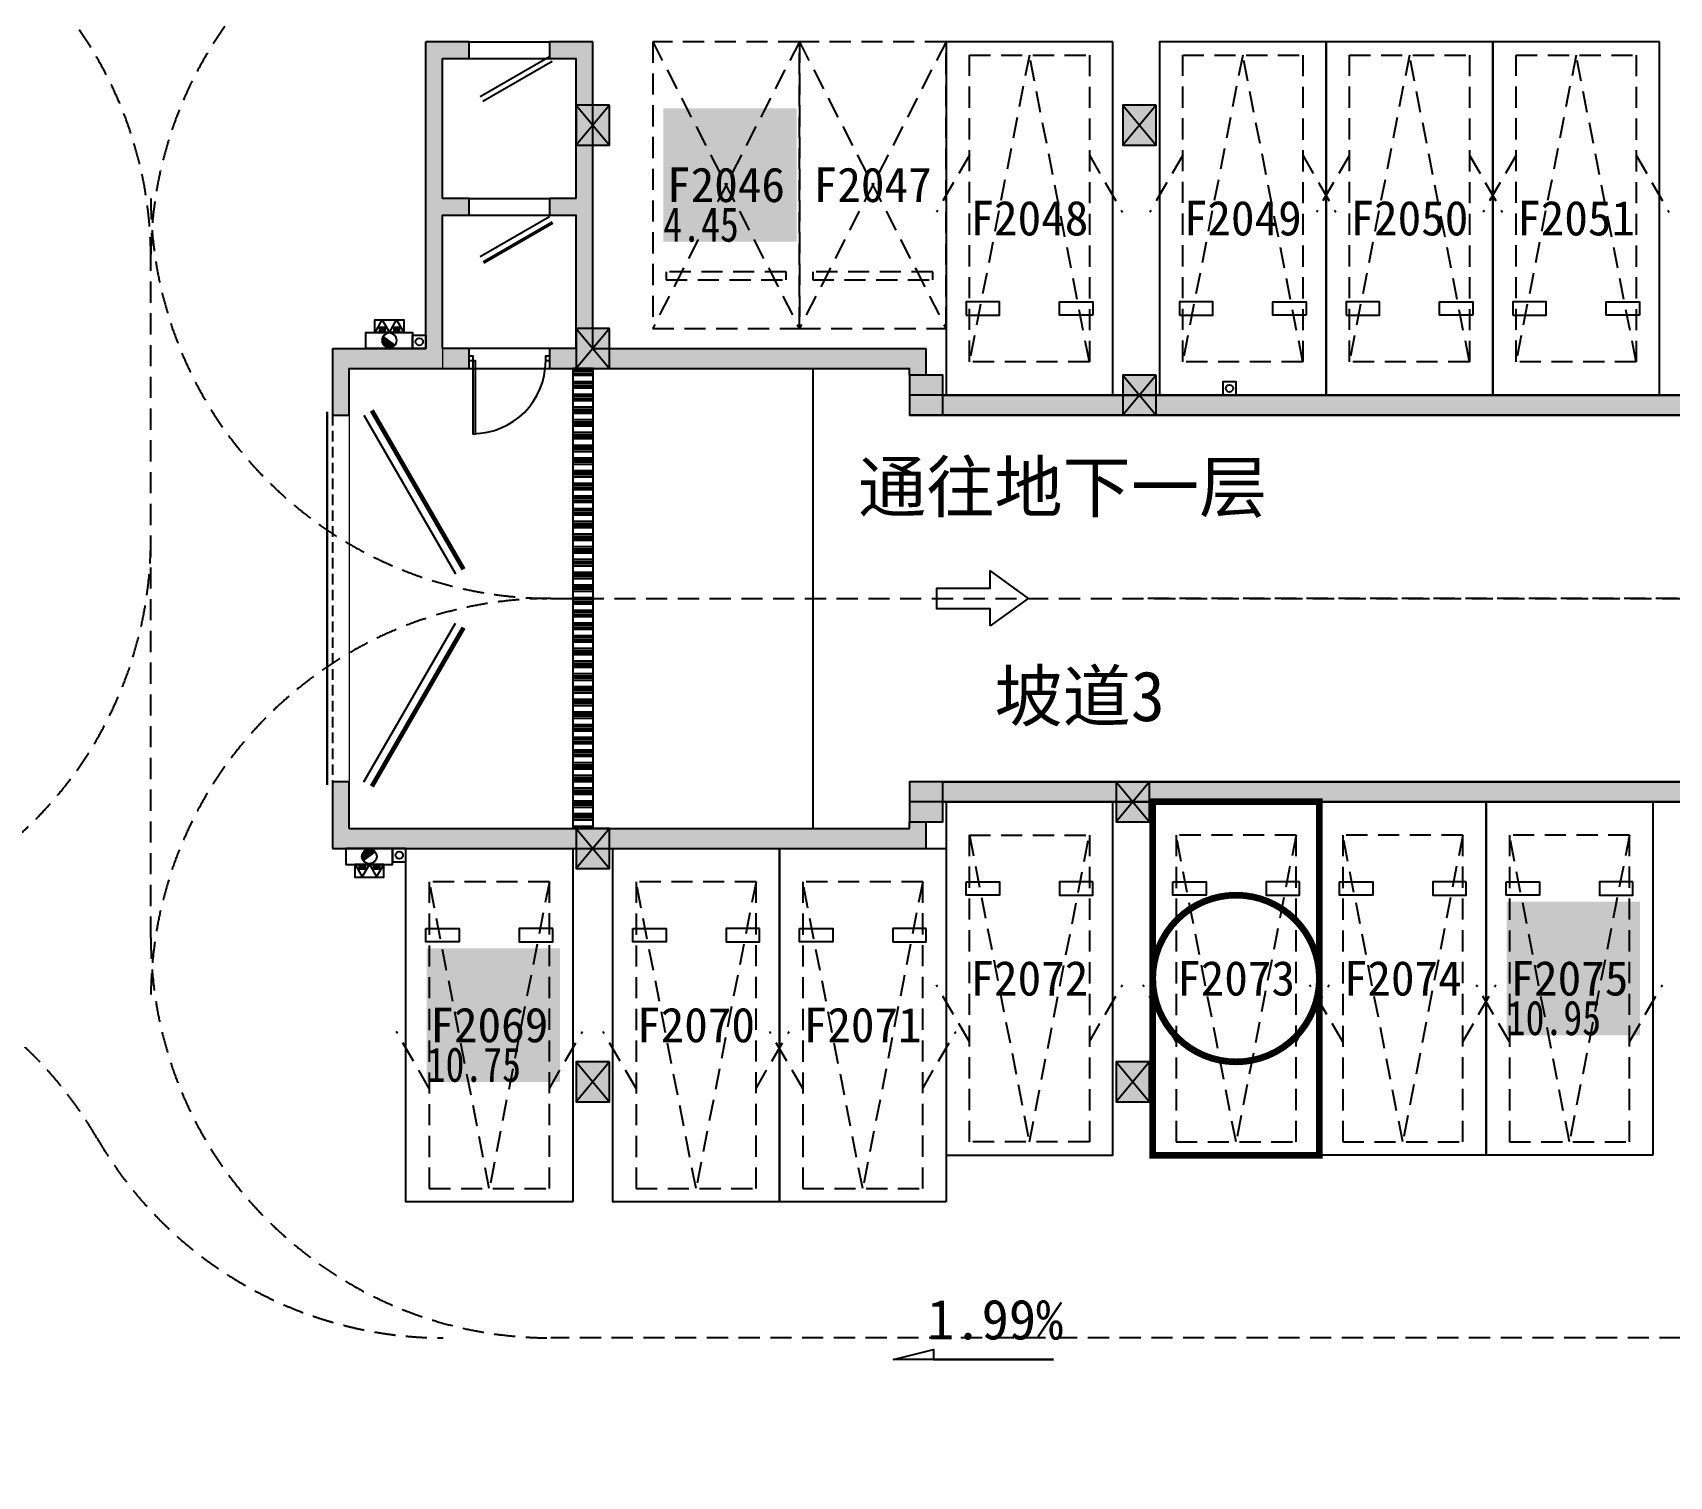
# Model space of a CAD drawing. Header units: millimetres. Extents: x -48310 to 218990, y -633409 to -276709.
# Drawn here: x 85802 to 110347, y -342765 to -321116 of the extents above; entities that cross this region are included whole.
import ezdxf
from ezdxf.enums import TextEntityAlignment as Align

# ---------------------------------------------------------------- set-up
doc = ezdxf.new("R2010")
doc.units = ezdxf.units.MM
doc.header["$LTSCALE"] = 100
for name, pattern in [('A6-DK-B2F$0$$0$HIDDEN2', [4.7625, 3.175, -1.5875]), ('A6-DK-B2F$0$DK-PD-1F(UP)$0$HIDDEN2', [4.7625, 3.175, -1.5875]), ('A6-DK-B2F$0$HIDDEN2', [4.7625, 3.175, -1.5875]), ('A6-DK-renfang-B2F$0$DASHED', [19.05, 12.7, -6.35]), ('A6-DK-renfang-B2F$0$HIDDEN3', [1.905, 1.27, -0.635])]:
    doc.linetypes.add(name, pattern=pattern)
doc.layers.get('Defpoints').update_dxf_attribs({"color": 189})
for name, color, linetype in [('A-DIMS-INSD', 3, 'Continuous'), ('A-LEVEL-RefEdit0', 181, 'Continuous'), ('A-ROOM-IDEN', 31, 'Continuous'), ('A6-DK-B2F$0$$0$A-PRKG', 175, 'A6-DK-B2F$0$$0$HIDDEN2'), ('A6-DK-B2F$0$A-CONC', 30, 'Continuous'), ('A6-DK-B2F$0$A-DOOR', 190, 'Continuous'), ('A6-DK-B2F$0$A-PRKG', 175, 'A6-DK-B2F$0$HIDDEN2'), ('A6-DK-B2F$0$A-PRKG-SIGN', 252, 'Continuous'), ('A6-DK-B2F$0$A-STAIR', 142, 'Continuous'), ('A6-DK-B2F$0$A-TRACK', 77, 'A6-DK-B2F$0$HIDDEN2'), ('A6-DK-B2F$0$DK-PD-1F(UP)$0$A-DETL-EBPT', 240, 'A6-DK-B2F$0$DK-PD-1F(UP)$0$HIDDEN2'), ('A6-DK-BG-B2F$0$A-DRAIN', 152, 'Continuous'), ('A6-DK-renfang-B2F$0$-ACO-LINE', 137, 'Continuous'), ('A6-DK-renfang-B2F$0$A-FIXT-DASH', 211, 'A6-DK-renfang-B2F$0$HIDDEN3'), ('A6-DK-renfang-B2F$0$COLUMN', 9, 'Continuous'), ('A6-DK-renfang-B2F$0$PUB_HATCH', 8, 'Continuous'), ('A6-DK-renfang-B2F$0$WALL', 9, 'Continuous'), ('A6-DK-renfang-B2F$0$WINDOW', 4, 'Continuous'), ('A6-W-B2$0$S-WALL-S', 4, 'Continuous'), ('A6-W-B2-BH$0$S-HATCH-S', 252, 'Continuous'), ('a_parking_number', 200, 'Continuous'), ('a_parking_price', 221, 'Continuous'), ('a_parking_sales_mark', 180, 'Continuous'), ('TP-DK-1(xhs)$0$P-J-DIM-L', 70, 'Continuous'), ('TP-DK-1(xhs)$0$P-X-L', 240, 'Continuous'), ('TP-DK-1(xhs)$0$P-X-M', 2, 'Continuous'), ('TP-DK-1(xhs)$0$P-X-X', 1, 'Continuous'), ('xref(dwg引用图层)', 7, 'Continuous'), ('留孔', 1, 'Continuous')]:
    doc.layers.add(name, color=color, linetype=linetype)
doc.layers.add('A6-W-B2$0$S-EDIT', color=241, linetype='Continuous', plot=False)
doc.styles.add('A6-DK-BG-B2F$0$华文细黑', font='STXIHEI.TTF')
doc.styles.add('华文细黑', font='STXIHEI.TTF')
doc.styles.add('黑体', font='simhei.ttf', dxfattribs={"width": 0.8})

# ---------------------------------------------------------------- blocks, each defined once
blk = doc.blocks.new('TP-DK-1(xhs)$0$PG01.1')
at = {"color": 1}
for p, q in [((108, 187), (0, 0)), ((80, 72), (66, 58)), ((89, 72), (66, 48)), ((99, 72), (66, 39)), ((109, 72), (66, 29)), ((118, 72), (66, 20)), ((128, 72), (66, 10)), ((138, 72), (66, 0)), ((147, 72), (76, 0)), ((150, 65), (85, 0)), ((150, 56), (94, 0)), ((150, 46), (104, 0)), ((216, 0), (108, 187)), ((150, 36), (114, 0)), ((150, 27), (123, 0)), ((150, 17), (133, 0)), ((150, 8), (142, 0)), ((324, 187), (216, 0)), ((296, 72), (282, 58)), ((305, 72), (282, 48)), ((315, 72), (282, 39)), ((325, 72), (282, 29)), ((334, 72), (282, 20)), ((344, 72), (282, 10)), ((354, 72), (282, 0)), ((363, 72), (292, 0)), ((366, 65), (301, 0)), ((366, 56), (310, 0)), ((366, 46), (320, 0)), ((432, 0), (324, 187)), ((366, 36), (330, 0)), ((366, 27), (339, 0)), ((366, 17), (349, 0)), ((366, 8), (358, 0))]:
    blk.add_line(p, q, dxfattribs=at)
at = {"color": 2}
for p, q in [((0, 0), (216, 0)), ((216, 0), (432, 0))]:
    blk.add_line(p, q, dxfattribs=at)
at = {"color": 1}
for points in [[(0, 0), (436, 0), (436, 190), (0, 190)], [(66, 72), (150, 72), (150, 0), (66, 0)], [(282, 72), (366, 72), (366, 0), (282, 0)]]:
    blk.add_lwpolyline(points, close=True, dxfattribs=at)
blk = doc.blocks.new('TP-DK-1(xhs)$0$PG02.4')
blk.add_hatch(color=1).paths.add_polyline_path([(265, 48, 0.699012), (461, 120, 0.141488), (444, 179)])
at = {"color": 1}
blk.add_line((265, 48), (444, 179), dxfattribs=at)
blk.add_lwpolyline([(0, 0), (700, 0), (700, 240), (0, 240)], close=True, dxfattribs=at)
blk.add_circle((350, 120), 111, dxfattribs=at)
blk = doc.blocks.new('TP-DK-1(xhs)')
at = {"layer": 'TP-DK-1(xhs)$0$P-J-DIM-L', "color": 8, "true_color": 0x808080}
for points in [[(91500, -325850), (91500, -325650), (91700, -325650), (91700, -325850)], [(103650, -326550), (103850, -326550), (103850, -326350), (103650, -326350)]]:
    blk.add_lwpolyline(points, close=True, dxfattribs=at)
at = {"layer": 'TP-DK-1(xhs)$0$P-J-DIM-L', "color": 8, "true_color": 0x808080, "elevation": 0}
blk.add_lwpolyline([(91200, -333350), (91200, -333550), (91400, -333550), (91400, -333350)], close=True, dxfattribs=at)
at = {"layer": 'TP-DK-1(xhs)$0$P-X-L'}
for centre in [(91600, -325750), (103750, -326450), (91300, -333450, 0)]:
    blk.add_circle(centre, 55, dxfattribs=at)
at = {"layer": 'TP-DK-1(xhs)$0$P-X-M', "extrusion": (0, 0, -1), "zscale": -1}
blk.add_blockref('TP-DK-1(xhs)$0$PG01.1', (-91368, -325610), dxfattribs=at)
at = {"layer": 'TP-DK-1(xhs)$0$P-X-M', "extrusion": (0, 0, -1), "xscale": -1, "zscale": -1, "rotation": 180}
blk.add_blockref('TP-DK-1(xhs)$0$PG01.1', (-91068, -333590, 0), dxfattribs=at)
at = {"layer": 'TP-DK-1(xhs)$0$P-X-X', "xscale": -1}
blk.add_blockref('TP-DK-1(xhs)$0$PG02.4', (91500, -325850), dxfattribs=at)
at = {"layer": 'TP-DK-1(xhs)$0$P-X-X', "rotation": 180}
blk.add_blockref('TP-DK-1(xhs)$0$PG02.4', (91200, -333350, 0), dxfattribs=at)
blk = doc.blocks.new('A6-W-B2$0$Z-2')
at = {"layer": 'A-DIMS-INSD'}
h = blk.add_hatch(color=252, dxfattribs=at)
h.dxf.hatch_style = 1
h.paths.add_polyline_path([(73369, 44139), (72869, 44139), (72869, 43539), (73369, 43539)])
at = {"layer": 'A6-W-B2$0$S-EDIT'}
for p, q in [((72869, 44139), (73369, 43539)), ((73369, 44139), (72869, 43539))]:
    blk.add_line(p, q, dxfattribs=at)
at = {"layer": 'A6-W-B2$0$S-WALL-S', "color": 0, "linetype": 'ByBlock', "lineweight": -2}
blk.add_lwpolyline([(73369, 44139), (72869, 44139), (72869, 43539), (73369, 43539), (73369, 44139)], dxfattribs=at)
blk = doc.blocks.new('A6-W-B2', base_point=(85957, 40190))
at = {"layer": 'A6-W-B2$0$S-WALL-S'}
for p in [(107038, 273850, 0), (115238, 273850), (107038, 270500, 0), (115238, 269800), (115138, 263700), (107038, 263000), (107038, 259500, 0), (115138, 259500)]:
    blk.add_blockref('A6-W-B2$0$Z-2', p, dxfattribs=at)
blk = doc.blocks.new('A6-W-B2-BH', base_point=(85957, 40190))
at = {"layer": 'A6-W-B2-BH$0$S-HATCH-S'}
h = blk.add_hatch(color=256, dxfattribs=at)
h.dxf.hatch_style = 2
h.paths.add_polyline_path([(123802, 144405), (123302, 144405), (123302, 143905), (123802, 143905)], flags=0)
edge = h.paths.add_edge_path(flags=16)
edge.add_line((123302, 144405), (123802, 143905))
edge = h.paths.add_edge_path(flags=17)
edge.add_line((123802, 144405), (123302, 143905))
h.paths.add_polyline_path([(120402, 145695), (119902, 145695), (119902, 145195), (120402, 145195)], flags=0)
edge = h.paths.add_edge_path(flags=17)
edge.add_line((119902, 145695), (120402, 145195))
edge = h.paths.add_edge_path(flags=17)
edge.add_line((120402, 145695), (119902, 145195))
h.paths.add_polyline_path([(130007, 149890), (130507, 149890), (130507, 150490), (130007, 150490)])
edge = h.paths.add_edge_path(flags=16)
edge.add_line((130507, 149890), (130007, 150490))
edge = h.paths.add_edge_path(flags=17)
edge.add_line((130007, 149890), (130507, 150490))
h.paths.add_polyline_path([(124407, 149890), (124907, 149890), (124907, 150490), (124407, 150490)], flags=0)
edge = h.paths.add_edge_path(flags=17)
edge.add_line((124907, 149890), (124407, 150490))
edge = h.paths.add_edge_path(flags=17)
edge.add_line((124407, 149890), (124907, 150490))
h.paths.add_polyline_path([(118807, 149890), (119307, 149890), (119307, 150490), (118807, 150490)], flags=0)
edge = h.paths.add_edge_path(flags=17)
edge.add_line((119307, 149890), (118807, 150490))
edge = h.paths.add_edge_path(flags=17)
edge.add_line((118807, 149890), (119307, 150490))
h.paths.add_polyline_path([(112207, 149890), (112707, 149890), (112707, 150490), (112207, 150490)], flags=0)
edge = h.paths.add_edge_path(flags=17)
edge.add_line((112707, 149890), (112207, 150490))
edge = h.paths.add_edge_path(flags=17)
edge.add_line((112207, 149890), (112707, 150490))
h.paths.add_polyline_path([(108207, 149890), (108707, 149890), (108707, 150490), (108207, 150490)], flags=0)
edge = h.paths.add_edge_path(flags=17)
edge.add_line((108707, 149890), (108207, 150490))
edge = h.paths.add_edge_path(flags=17)
edge.add_line((108207, 149890), (108707, 150490))
h.paths.add_polyline_path([(100107, 149890), (100607, 149890), (100607, 150490), (100107, 150490)], flags=0)
edge = h.paths.add_edge_path(flags=17)
edge.add_line((100607, 149890), (100107, 150490))
edge = h.paths.add_edge_path(flags=17)
edge.add_line((100107, 149890), (100607, 150490))
h.paths.add_polyline_path([(130007, 145890), (130507, 145890), (130507, 146490), (130007, 146490)], flags=0)
edge = h.paths.add_edge_path(flags=17)
edge.add_line((130507, 145890), (130007, 146490))
edge = h.paths.add_edge_path(flags=17)
edge.add_line((130007, 145890), (130507, 146490))
h.paths.add_polyline_path([(129257, 140140), (129257, 140640), (128657, 140640), (128657, 140140)], flags=0)
edge = h.paths.add_edge_path(flags=17)
edge.add_line((129257, 140640), (128657, 140140))
edge = h.paths.add_edge_path(flags=17)
edge.add_line((129257, 140140), (128657, 140640))
h.paths.add_polyline_path([(129557, 133640), (129557, 134140), (128957, 134140), (128957, 133640)], flags=0)
edge = h.paths.add_edge_path(flags=17)
edge.add_line((129557, 134140), (128957, 133640))
edge = h.paths.add_edge_path(flags=17)
edge.add_line((129557, 133640), (128957, 134140))
h.paths.add_polyline_path([(130507, 158590), (130007, 158590), (130007, 157890), (130507, 157890)])
edge = h.paths.add_edge_path(flags=16)
edge.add_line((130007, 158590), (130507, 157890))
edge = h.paths.add_edge_path(flags=17)
edge.add_line((130507, 158590), (130007, 157890))
h.paths.add_polyline_path([(122407, 158590), (121907, 158590), (121907, 157890), (122407, 157890)])
edge = h.paths.add_edge_path(flags=16)
edge.add_line((121907, 158590), (122407, 157890))
edge = h.paths.add_edge_path(flags=17)
edge.add_line((122407, 158590), (121907, 157890))
h.paths.add_polyline_path([(114307, 158590), (113807, 158590), (113807, 157890), (114307, 157890)])
edge = h.paths.add_edge_path(flags=16)
edge.add_line((113807, 158590), (114307, 157890))
edge = h.paths.add_edge_path(flags=17)
edge.add_line((114307, 158590), (113807, 157890))
h.paths.add_polyline_path([(108707, 158590), (108207, 158590), (108207, 157890), (108707, 157890)])
edge = h.paths.add_edge_path(flags=16)
edge.add_line((108207, 158590), (108707, 157890))
edge = h.paths.add_edge_path(flags=17)
edge.add_line((108707, 158590), (108207, 157890))
h.paths.add_polyline_path([(103107, 158590), (102607, 158590), (102607, 157890), (103107, 157890)])
edge = h.paths.add_edge_path(flags=16)
edge.add_line((102607, 158590), (103107, 157890))
edge = h.paths.add_edge_path(flags=17)
edge.add_line((103107, 158590), (102607, 157890))
h.paths.add_polyline_path([(103107, 178340), (102607, 178340), (102607, 177640), (103107, 177640)])
edge = h.paths.add_edge_path(flags=16)
edge.add_line((102607, 178340), (103107, 177640))
edge = h.paths.add_edge_path(flags=17)
edge.add_line((103107, 178340), (102607, 177640))
h.paths.add_polyline_path([(130507, 167890), (129907, 167890), (129907, 167190), (130507, 167190)], flags=0)
edge = h.paths.add_edge_path(flags=16)
edge.add_line((129907, 167890), (130507, 167190))
edge = h.paths.add_edge_path(flags=17)
edge.add_line((130507, 167890), (129907, 167190))
h.paths.add_polyline_path([(122407, 167890), (121807, 167890), (121807, 167190), (122407, 167190)], flags=0)
edge = h.paths.add_edge_path()
edge.add_line((121807, 167890), (122407, 167190))
edge = h.paths.add_edge_path(flags=16)
edge.add_line((122407, 167890), (121807, 167190))
h.paths.add_polyline_path([(130507, 178340), (130007, 178340), (130007, 177640), (130507, 177640)])
edge = h.paths.add_edge_path(flags=16)
edge.add_line((130007, 178340), (130507, 177640))
edge = h.paths.add_edge_path(flags=17)
edge.add_line((130507, 178340), (130007, 177640))
h.paths.add_polyline_path([(122407, 178340), (121907, 178340), (121907, 177640), (122407, 177640)])
edge = h.paths.add_edge_path(flags=16)
edge.add_line((121907, 178340), (122407, 177640))
edge = h.paths.add_edge_path(flags=17)
edge.add_line((122407, 178340), (121907, 177640))
h.paths.add_polyline_path([(130007, 185690), (130507, 185690), (130507, 186290), (130007, 186290)], flags=0)
edge = h.paths.add_edge_path(flags=17)
edge.add_line((130507, 185690), (130007, 186290))
edge = h.paths.add_edge_path(flags=17)
edge.add_line((130007, 185690), (130507, 186290))
h.paths.add_polyline_path([(121907, 185677), (122407, 185677), (122407, 186277), (121907, 186277)], flags=0)
edge = h.paths.add_edge_path(flags=17)
edge.add_line((122407, 185677), (121907, 186277))
edge = h.paths.add_edge_path(flags=17)
edge.add_line((121907, 185677), (122407, 186277))
h.paths.add_polyline_path([(115107, 185690), (115607, 185690), (115607, 186290), (115107, 186290)], flags=0)
edge = h.paths.add_edge_path(flags=16)
edge.add_line((115607, 185690), (115107, 186290))
edge = h.paths.add_edge_path(flags=17)
edge.add_line((115107, 185690), (115607, 186290))
h.paths.add_polyline_path([(108207, 185690), (108707, 185690), (108707, 186290), (108207, 186290)], flags=0)
edge = h.paths.add_edge_path(flags=16)
edge.add_line((108707, 185690), (108207, 186290))
edge = h.paths.add_edge_path(flags=17)
edge.add_line((108207, 185690), (108707, 186290))
h.paths.add_polyline_path([(101507, 185690), (102007, 185690), (102007, 186290), (101507, 186290)], flags=0)
edge = h.paths.add_edge_path(flags=16)
edge.add_line((102007, 185690), (101507, 186290))
edge = h.paths.add_edge_path(flags=17)
edge.add_line((101507, 185690), (102007, 186290))
h.paths.add_polyline_path([(113807, 177690), (114307, 177690), (114307, 178290), (113807, 178290)], flags=0)
edge = h.paths.add_edge_path(flags=17)
edge.add_line((114307, 177690), (113807, 178290))
edge = h.paths.add_edge_path(flags=17)
edge.add_line((113807, 177690), (114307, 178290))
h.paths.add_polyline_path([(108207, 177690), (108707, 177690), (108707, 178290), (108207, 178290)])
edge = h.paths.add_edge_path(flags=16)
edge.add_line((108707, 177690), (108207, 178290))
edge = h.paths.add_edge_path(flags=17)
edge.add_line((108207, 177690), (108707, 178290))
h.paths.add_polyline_path([(130507, 174340), (130007, 174340), (130007, 173640), (130507, 173640)])
edge = h.paths.add_edge_path(flags=16)
edge.add_line((130007, 174340), (130507, 173640))
edge = h.paths.add_edge_path(flags=17)
edge.add_line((130507, 174340), (130007, 173640))
h.paths.add_polyline_path([(122407, 174340), (121907, 174340), (121907, 173640), (122407, 173640)])
edge = h.paths.add_edge_path(flags=16)
edge.add_line((121907, 174340), (122407, 173640))
edge = h.paths.add_edge_path(flags=17)
edge.add_line((122407, 174340), (121907, 173640))
h.paths.add_polyline_path([(114307, 174340), (113807, 174340), (113807, 173640), (114307, 173640)])
edge = h.paths.add_edge_path(flags=16)
edge.add_line((113807, 174340), (114307, 173640))
edge = h.paths.add_edge_path(flags=17)
edge.add_line((114307, 174340), (113807, 173640))
h.paths.add_polyline_path([(108707, 174340), (108207, 174340), (108207, 173640), (108707, 173640)])
edge = h.paths.add_edge_path(flags=16)
edge.add_line((108207, 174340), (108707, 173640))
edge = h.paths.add_edge_path(flags=17)
edge.add_line((108707, 174340), (108207, 173640))
h.paths.add_polyline_path([(103107, 174340), (102607, 174340), (102607, 173640), (103107, 173640)])
edge = h.paths.add_edge_path(flags=16)
edge.add_line((102607, 174340), (103107, 173640))
edge = h.paths.add_edge_path(flags=17)
edge.add_line((103107, 174340), (102607, 173640))
h.paths.add_polyline_path([(114307, 167890), (113807, 167890), (113807, 167190), (114307, 167190)])
edge = h.paths.add_edge_path(flags=0)
edge.add_line((113807, 167890), (114307, 167190))
edge = h.paths.add_edge_path(flags=16)
edge.add_line((114307, 167890), (113807, 167190))
h.paths.add_polyline_path([(108707, 167890), (108207, 167890), (108207, 167190), (108707, 167190)])
edge = h.paths.add_edge_path(flags=0)
edge.add_line((108207, 167890), (108707, 167190))
edge = h.paths.add_edge_path(flags=16)
edge.add_line((108707, 167890), (108207, 167190))
h.paths.add_polyline_path([(103107, 167890), (102607, 167890), (102607, 167190), (103107, 167190)])
edge = h.paths.add_edge_path(flags=0)
edge.add_line((102607, 167890), (103107, 167190))
edge = h.paths.add_edge_path(flags=16)
edge.add_line((103107, 167890), (102607, 167190))
h.paths.add_polyline_path([(122637, 198005), (122137, 198005), (122137, 197505), (122637, 197505)])
edge = h.paths.add_edge_path(flags=16)
edge.add_line((122137, 198005), (122637, 197505))
edge = h.paths.add_edge_path(flags=17)
edge.add_line((122637, 198005), (122137, 197505))
h.paths.add_polyline_path([(123387, 190765), (122887, 190765), (122887, 190265), (123387, 190265)])
edge = h.paths.add_edge_path(flags=16)
edge.add_line((122887, 190765), (123387, 190265))
edge = h.paths.add_edge_path(flags=17)
edge.add_line((123387, 190765), (122887, 190265))
h.paths.add_polyline_path([(116527, 189915), (116027, 189915), (116027, 189415), (116527, 189415)])
edge = h.paths.add_edge_path(flags=16)
edge.add_line((116027, 189915), (116527, 189415))
edge = h.paths.add_edge_path(flags=17)
edge.add_line((116527, 189915), (116027, 189415))
h.paths.add_polyline_path([(130507, 191590), (130007, 191590), (130007, 190890), (130507, 190890)])
edge = h.paths.add_edge_path(flags=16)
edge.add_line((130007, 191590), (130507, 190890))
edge = h.paths.add_edge_path(flags=17)
edge.add_line((130507, 191590), (130007, 190890))
h.paths.add_polyline_path([(113447, 202315), (112947, 202315), (112947, 201815), (113447, 201815)])
edge = h.paths.add_edge_path(flags=16)
edge.add_line((112947, 202315), (113447, 201815))
edge = h.paths.add_edge_path(flags=17)
edge.add_line((113447, 202315), (112947, 201815))
h.paths.add_polyline_path([(99107, 202090), (99607, 202090), (99607, 202690), (99107, 202690)])
edge = h.paths.add_edge_path(flags=16)
edge.add_line((99607, 202090), (99107, 202690))
edge = h.paths.add_edge_path(flags=17)
edge.add_line((99107, 202090), (99607, 202690))
h.paths.add_polyline_path([(107557, 202090), (108057, 202090), (108057, 202690), (107557, 202690)])
edge = h.paths.add_edge_path(flags=16)
edge.add_line((108057, 202090), (107557, 202690))
edge = h.paths.add_edge_path(flags=17)
edge.add_line((107557, 202090), (108057, 202690))
h.paths.add_polyline_path([(97807, 209090), (97807, 209590), (97107, 209590), (97107, 209090)], flags=0)
edge = h.paths.add_edge_path(flags=16)
edge.add_line((97807, 209590), (97107, 209090))
edge = h.paths.add_edge_path(flags=17)
edge.add_line((97807, 209090), (97107, 209590))
h.paths.add_polyline_path([(105807, 209090), (105807, 209590), (105107, 209590), (105107, 209090)], flags=0)
edge = h.paths.add_edge_path(flags=16)
edge.add_line((105807, 209590), (105107, 209090))
edge = h.paths.add_edge_path(flags=17)
edge.add_line((105807, 209090), (105107, 209590))
h.paths.add_polyline_path([(113907, 209090), (113907, 209590), (113207, 209590), (113207, 209090)], flags=0)
edge = h.paths.add_edge_path(flags=16)
edge.add_line((113907, 209590), (113207, 209090))
edge = h.paths.add_edge_path(flags=17)
edge.add_line((113907, 209090), (113207, 209590))
h.paths.add_polyline_path([(130007, 209090), (130007, 209590), (129307, 209590), (129307, 209090)], flags=0)
edge = h.paths.add_edge_path(flags=17)
edge.add_line((130007, 209590), (129307, 209090))
edge = h.paths.add_edge_path(flags=17)
edge.add_line((130007, 209090), (129307, 209590))
h.paths.add_polyline_path([(121907, 209090), (121907, 209590), (121207, 209590), (121207, 209090)], flags=0)
edge = h.paths.add_edge_path(flags=16)
edge.add_line((121907, 209590), (121207, 209090))
edge = h.paths.add_edge_path(flags=17)
edge.add_line((121907, 209090), (121207, 209590))
h.paths.add_polyline_path([(121907, 200990), (121907, 201490), (121207, 201490), (121207, 200990)], flags=0)
edge = h.paths.add_edge_path(flags=16)
edge.add_line((121907, 201490), (121207, 200990))
edge = h.paths.add_edge_path(flags=17)
edge.add_line((121907, 200990), (121207, 201490))
h.paths.add_polyline_path([(130007, 200990), (130007, 201490), (129307, 201490), (129307, 200990)], flags=0)
edge = h.paths.add_edge_path(flags=17)
edge.add_line((130007, 201490), (129307, 200990))
edge = h.paths.add_edge_path(flags=17)
edge.add_line((130007, 200990), (129307, 201490))
h.paths.add_polyline_path([(97807, 225290), (97807, 225790), (97107, 225790), (97107, 225290)], flags=0)
edge = h.paths.add_edge_path(flags=16)
edge.add_line((97807, 225790), (97107, 225290))
edge = h.paths.add_edge_path(flags=17)
edge.add_line((97807, 225290), (97107, 225790))
h.paths.add_polyline_path([(105807, 225290), (105807, 225790), (105107, 225790), (105107, 225290)], flags=0)
edge = h.paths.add_edge_path(flags=16)
edge.add_line((105807, 225790), (105107, 225290))
edge = h.paths.add_edge_path(flags=17)
edge.add_line((105807, 225290), (105107, 225790))
h.paths.add_polyline_path([(113907, 225290), (113907, 225790), (113207, 225790), (113207, 225290)], flags=0)
edge = h.paths.add_edge_path(flags=16)
edge.add_line((113907, 225790), (113207, 225290))
edge = h.paths.add_edge_path(flags=17)
edge.add_line((113907, 225290), (113207, 225790))
h.paths.add_polyline_path([(130007, 225290), (130007, 225790), (129307, 225790), (129307, 225290)], flags=0)
edge = h.paths.add_edge_path(flags=17)
edge.add_line((130007, 225790), (129307, 225290))
edge = h.paths.add_edge_path(flags=17)
edge.add_line((130007, 225290), (129307, 225790))
h.paths.add_polyline_path([(121907, 225290), (121907, 225790), (121207, 225790), (121207, 225290)], flags=0)
edge = h.paths.add_edge_path(flags=16)
edge.add_line((121907, 225790), (121207, 225290))
edge = h.paths.add_edge_path(flags=17)
edge.add_line((121907, 225290), (121207, 225790))
h.paths.add_polyline_path([(97807, 217190), (97807, 217690), (97107, 217690), (97107, 217190)], flags=0)
edge = h.paths.add_edge_path(flags=16)
edge.add_line((97807, 217690), (97107, 217190))
edge = h.paths.add_edge_path(flags=17)
edge.add_line((97807, 217190), (97107, 217690))
h.paths.add_polyline_path([(105807, 217190), (105807, 217690), (105107, 217690), (105107, 217190)], flags=0)
edge = h.paths.add_edge_path(flags=16)
edge.add_line((105807, 217690), (105107, 217190))
edge = h.paths.add_edge_path(flags=17)
edge.add_line((105807, 217190), (105107, 217690))
h.paths.add_polyline_path([(113907, 217190), (113907, 217690), (113207, 217690), (113207, 217190)], flags=0)
edge = h.paths.add_edge_path(flags=17)
edge.add_line((113907, 217690), (113207, 217190))
edge = h.paths.add_edge_path(flags=17)
edge.add_line((113907, 217190), (113207, 217690))
h.paths.add_polyline_path([(130007, 217190), (130007, 217690), (129307, 217690), (129307, 217190)], flags=0)
edge = h.paths.add_edge_path(flags=17)
edge.add_line((130007, 217690), (129307, 217190))
edge = h.paths.add_edge_path(flags=17)
edge.add_line((130007, 217190), (129307, 217690))
h.paths.add_polyline_path([(121907, 217190), (121907, 217690), (121207, 217690), (121207, 217190)], flags=0)
edge = h.paths.add_edge_path(flags=16)
edge.add_line((121907, 217690), (121207, 217190))
edge = h.paths.add_edge_path(flags=17)
edge.add_line((121907, 217190), (121207, 217690))
h.paths.add_polyline_path([(122792, 241345), (122292, 241345), (122292, 240845), (122792, 240845)], flags=0)
edge = h.paths.add_edge_path(flags=16)
edge.add_line((122292, 241345), (122792, 240845))
edge = h.paths.add_edge_path(flags=17)
edge.add_line((122792, 241345), (122292, 240845))
h.paths.add_polyline_path([(113042, 241345), (112542, 241345), (112542, 240845), (113042, 240845)], flags=0)
edge = h.paths.add_edge_path(flags=16)
edge.add_line((112542, 241345), (113042, 240845))
edge = h.paths.add_edge_path(flags=17)
edge.add_line((113042, 241345), (112542, 240845))
h.paths.add_polyline_path([(106162, 241345), (105662, 241345), (105662, 240845), (106162, 240845)], flags=0)
edge = h.paths.add_edge_path(flags=16)
edge.add_line((105662, 241345), (106162, 240845))
edge = h.paths.add_edge_path(flags=17)
edge.add_line((106162, 241345), (105662, 240845))
h.paths.add_polyline_path([(96412, 241345), (95912, 241345), (95912, 240845), (96412, 240845)], flags=0)
edge = h.paths.add_edge_path(flags=16)
edge.add_line((95912, 241345), (96412, 240845))
edge = h.paths.add_edge_path(flags=17)
edge.add_line((96412, 241345), (95912, 240845))
h.paths.add_polyline_path([(97807, 233390), (97807, 233890), (97107, 233890), (97107, 233390)], flags=0)
edge = h.paths.add_edge_path(flags=16)
edge.add_line((97807, 233890), (97107, 233390))
edge = h.paths.add_edge_path(flags=17)
edge.add_line((97807, 233390), (97107, 233890))
h.paths.add_polyline_path([(105807, 233390), (105807, 233890), (105107, 233890), (105107, 233390)], flags=0)
edge = h.paths.add_edge_path(flags=16)
edge.add_line((105807, 233890), (105107, 233390))
edge = h.paths.add_edge_path(flags=17)
edge.add_line((105807, 233390), (105107, 233890))
h.paths.add_polyline_path([(113907, 233390), (113907, 233890), (113207, 233890), (113207, 233390)], flags=0)
edge = h.paths.add_edge_path(flags=16)
edge.add_line((113907, 233890), (113207, 233390))
edge = h.paths.add_edge_path(flags=17)
edge.add_line((113907, 233390), (113207, 233890))
h.paths.add_polyline_path([(121907, 233390), (121907, 233890), (121207, 233890), (121207, 233390)], flags=0)
edge = h.paths.add_edge_path(flags=17)
edge.add_line((121907, 233890), (121207, 233390))
edge = h.paths.add_edge_path(flags=17)
edge.add_line((121907, 233390), (121207, 233890))
h.paths.add_polyline_path([(129653, 245275), (129153, 245275), (129153, 244775), (129653, 244775)], flags=0)
edge = h.paths.add_edge_path(flags=17)
edge.add_line((129153, 245275), (129653, 244775))
edge = h.paths.add_edge_path(flags=17)
edge.add_line((129653, 245275), (129153, 244775))
h.paths.add_polyline_path([(129657, 241345), (129157, 241345), (129157, 240845), (129657, 240845)], flags=0)
edge = h.paths.add_edge_path(flags=16)
edge.add_line((129157, 241345), (129657, 240845))
edge = h.paths.add_edge_path(flags=17)
edge.add_line((129657, 241345), (129157, 240845))
h.paths.add_polyline_path([(130007, 233390), (130007, 233890), (129307, 233890), (129307, 233390)])
edge = h.paths.add_edge_path(flags=16)
edge.add_line((130007, 233890), (129307, 233390))
edge = h.paths.add_edge_path(flags=17)
edge.add_line((130007, 233390), (129307, 233890))
h.paths.add_polyline_path([(152807, 231740), (153307, 231740), (153307, 232340), (152807, 232340)])
edge = h.paths.add_edge_path(flags=16)
edge.add_line((153307, 231740), (152807, 232340))
edge = h.paths.add_edge_path(flags=17)
edge.add_line((152807, 231740), (153307, 232340))
h.paths.add_polyline_path([(136107, 250920), (136107, 251420), (135507, 251420), (135507, 250920)])
edge = h.paths.add_edge_path(flags=16)
edge.add_line((136107, 251420), (135507, 250920))
edge = h.paths.add_edge_path(flags=17)
edge.add_line((136107, 250920), (135507, 251420))
h.paths.add_polyline_path([(126217, 308740), (125717, 308740), (125717, 308240), (126217, 308240)])
edge = h.paths.add_edge_path(flags=16)
edge.add_line((125717, 308740), (126217, 308240))
edge = h.paths.add_edge_path(flags=17)
edge.add_line((126217, 308740), (125717, 308240))
h.paths.add_polyline_path([(128007, 313090), (128007, 313590), (127407, 313590), (127407, 313090)], flags=0)
edge = h.paths.add_edge_path(flags=17)
edge.add_line((128007, 313590), (127407, 313090))
edge = h.paths.add_edge_path(flags=17)
edge.add_line((128007, 313090), (127407, 313590))
h.paths.add_polyline_path([(119807, 317940), (119307, 317940), (119307, 317440), (119807, 317440)])
edge = h.paths.add_edge_path(flags=16)
edge.add_line((119307, 317940), (119807, 317440))
edge = h.paths.add_edge_path(flags=17)
edge.add_line((119807, 317940), (119307, 317440))
h.paths.add_polyline_path([(119807, 325940), (119307, 325940), (119307, 325440), (119807, 325440)])
edge = h.paths.add_edge_path(flags=16)
edge.add_line((119307, 325940), (119807, 325440))
edge = h.paths.add_edge_path(flags=17)
edge.add_line((119807, 325940), (119307, 325440))
h.paths.add_polyline_path([(213007, 326040), (212507, 326040), (212507, 325340), (213007, 325340)])
edge = h.paths.add_edge_path(flags=16)
edge.add_line((212507, 326040), (213007, 325340))
edge = h.paths.add_edge_path(flags=17)
edge.add_line((213007, 326040), (212507, 325340))
h.paths.add_polyline_path([(213007, 303640), (212507, 303640), (212507, 303040), (213007, 303040)])
edge = h.paths.add_edge_path(flags=16)
edge.add_line((212507, 303640), (213007, 303040))
edge = h.paths.add_edge_path(flags=17)
edge.add_line((213007, 303640), (212507, 303040))
h.paths.add_polyline_path([(213007, 307840), (212507, 307840), (212507, 307240), (213007, 307240)])
edge = h.paths.add_edge_path(flags=16)
edge.add_line((212507, 307840), (213007, 307240))
edge = h.paths.add_edge_path(flags=17)
edge.add_line((213007, 307840), (212507, 307240))
h.paths.add_polyline_path([(213007, 313940), (212507, 313940), (212507, 313340), (213007, 313340)])
edge = h.paths.add_edge_path(flags=16)
edge.add_line((212507, 313940), (213007, 313340))
edge = h.paths.add_edge_path(flags=17)
edge.add_line((213007, 313940), (212507, 313340))
h.paths.add_polyline_path([(213007, 317990), (212507, 317990), (212507, 317390), (213007, 317390)])
edge = h.paths.add_edge_path(flags=16)
edge.add_line((212507, 317990), (213007, 317390))
edge = h.paths.add_edge_path(flags=17)
edge.add_line((213007, 317990), (212507, 317390))
h.paths.add_polyline_path([(261057, 221800), (260557, 221800), (260557, 221300), (261057, 221300)])
edge = h.paths.add_edge_path(flags=16)
edge.add_line((260557, 221800), (261057, 221300))
edge = h.paths.add_edge_path(flags=17)
edge.add_line((261057, 221800), (260557, 221300))
h.paths.add_polyline_path([(261057, 217640), (260557, 217640), (260557, 217140), (261057, 217140)])
edge = h.paths.add_edge_path(flags=16)
edge.add_line((260557, 217640), (261057, 217140))
edge = h.paths.add_edge_path(flags=17)
edge.add_line((261057, 217640), (260557, 217140))
h.paths.add_polyline_path([(261057, 209640), (260557, 209640), (260557, 209140), (261057, 209140)])
edge = h.paths.add_edge_path(flags=16)
edge.add_line((260557, 209640), (261057, 209140))
edge = h.paths.add_edge_path(flags=17)
edge.add_line((261057, 209640), (260557, 209140))
h.paths.add_polyline_path([(207207, 145540), (207707, 145540), (207707, 146140), (207207, 146140)])
edge = h.paths.add_edge_path(flags=16)
edge.add_line((207707, 145540), (207207, 146140))
edge = h.paths.add_edge_path(flags=17)
edge.add_line((207207, 145540), (207707, 146140))
h.paths.add_polyline_path([(199807, 145540), (200307, 145540), (200307, 146140), (199807, 146140)])
edge = h.paths.add_edge_path(flags=16)
edge.add_line((200307, 145540), (199807, 146140))
edge = h.paths.add_edge_path(flags=17)
edge.add_line((199807, 145540), (200307, 146140))
h.paths.add_polyline_path([(191607, 145540), (192107, 145540), (192107, 146140), (191607, 146140)])
edge = h.paths.add_edge_path(flags=16)
edge.add_line((192107, 145540), (191607, 146140))
edge = h.paths.add_edge_path(flags=17)
edge.add_line((191607, 145540), (192107, 146140))
h.paths.add_polyline_path([(183407, 145540), (183907, 145540), (183907, 146140), (183407, 146140)])
edge = h.paths.add_edge_path(flags=16)
edge.add_line((183907, 145540), (183407, 146140))
edge = h.paths.add_edge_path(flags=17)
edge.add_line((183407, 145540), (183907, 146140))
h.paths.add_polyline_path([(220507, 146140), (220007, 146140), (220007, 145640), (220507, 145640)])
edge = h.paths.add_edge_path(flags=16)
edge.add_line((220007, 146140), (220507, 145640))
edge = h.paths.add_edge_path(flags=17)
edge.add_line((220507, 146140), (220007, 145640))
h.paths.add_polyline_path([(220507, 150440), (220007, 150440), (220007, 149940), (220507, 149940)])
edge = h.paths.add_edge_path(flags=16)
edge.add_line((220007, 150440), (220507, 149940))
edge = h.paths.add_edge_path(flags=17)
edge.add_line((220507, 150440), (220007, 149940))
h.paths.add_polyline_path([(260707, 127440), (260207, 127440), (260207, 126940), (260707, 126940)])
edge = h.paths.add_edge_path(flags=16)
edge.add_line((260207, 127440), (260707, 126940))
edge = h.paths.add_edge_path(flags=17)
edge.add_line((260707, 127440), (260207, 126940))
h.paths.add_polyline_path([(260707, 119540), (260207, 119540), (260207, 119040), (260707, 119040)])
edge = h.paths.add_edge_path(flags=16)
edge.add_line((260207, 119540), (260707, 119040))
edge = h.paths.add_edge_path(flags=17)
edge.add_line((260707, 119540), (260207, 119040))
h.paths.add_polyline_path([(260707, 111440), (260207, 111440), (260207, 110940), (260707, 110940)])
edge = h.paths.add_edge_path(flags=16)
edge.add_line((260207, 111440), (260707, 110940))
edge = h.paths.add_edge_path(flags=17)
edge.add_line((260707, 111440), (260207, 110940))
h.paths.add_polyline_path([(260707, 101920), (260207, 101920), (260207, 101420), (260707, 101420)])
edge = h.paths.add_edge_path(flags=16)
edge.add_line((260207, 101920), (260707, 101420))
edge = h.paths.add_edge_path(flags=17)
edge.add_line((260707, 101920), (260207, 101420))
h.paths.add_polyline_path([(227657, 96520), (227157, 96520), (227157, 95820), (227657, 95820)])
edge = h.paths.add_edge_path(flags=16)
edge.add_line((227157, 96520), (227657, 95820))
edge = h.paths.add_edge_path(flags=17)
edge.add_line((227657, 96520), (227157, 95820))
edge = h.paths.add_edge_path()
edge.add_line((92957, 202065), (92957, 240845))
edge.add_line((92957, 240845), (93307, 240845))
edge.add_line((93307, 240845), (93307, 202065))
edge.add_line((93307, 202065), (93007, 202065))
blk = doc.blocks.new('A6-DK-renfang-B2F$0$_FZH')
blk.add_lwpolyline([(-0.5, -0.5), (0.5, -0.5), (0.5, 0.5), (-0.5, 0.5)], close=True)
at = {"layer": 'A6-DK-renfang-B2F$0$PUB_HATCH'}
blk.add_solid([(-0.5, -0.5), (0.5, -0.5), (-0.5, 0.5), (0.5, 0.5)], dxfattribs=at)
blk = doc.blocks.new('A6-DK-renfang-B2F$0$fecrfpmmt212')
at = {"layer": 'A6-DK-renfang-B2F$0$PUB_HATCH'}
for points in [[(1034713, -674487), (1035113, -674487), (1035113, -674237), (1034463, -674237)], [(1034630, -676712), (1034713, -676587), (1034713, -674487), (1034463, -674237), (1034463, -676712)], [(1036963, -674237), (1036313, -674237), (1036313, -674487), (1036713, -674487)], [(1036797, -676712), (1036963, -676712), (1036963, -674237), (1036713, -674487), (1036713, -676587)], [(1034588, -678937), (1034713, -678837), (1034713, -676837), (1034630, -676712), (1034463, -676712), (1034463, -678837)], [(1034713, -676837), (1035113, -676837), (1035113, -676587), (1034713, -676587), (1034630, -676712)], [(1036713, -676587), (1036313, -676587), (1036313, -676837), (1036713, -676837), (1036797, -676712)], [(1036838, -678937), (1036963, -678837), (1036963, -676712), (1036797, -676712), (1036713, -676837), (1036713, -678837)], [(1033063, -678837), (1033063, -679837), (1033313, -679837), (1033313, -679137)], [(1033063, -678837), (1033313, -679137), (1034588, -679137), (1034588, -678937), (1034463, -678837)], [(1034588, -679137), (1035113, -679137), (1035113, -678837), (1034713, -678837), (1034588, -678937)], [(1036713, -678837), (1036313, -678837), (1036313, -679137), (1036838, -679137), (1036838, -678937)], [(1036838, -678937), (1036838, -679137), (1041713, -679137), (1041963, -678837), (1036963, -678837)], [(1042213, -679837), (1061213, -679837), (1061513, -679537), (1042213, -679537)], [(1033313, -686037), (1033313, -685337), (1033063, -685337), (1033063, -686337)], [(1042213, -685637), (1061513, -685637), (1061213, -685337), (1042213, -685337)], [(1033313, -686037), (1033063, -686337), (1041963, -686337), (1041713, -686037)]]:
    blk.add_hatch(color=256, dxfattribs=at).paths.add_polyline_path(points)
at = {"layer": 'A6-DK-renfang-B2F$0$PUB_HATCH', "linetype": 'ByBlock'}
for points in [[(1041963, -679237), (1041963, -678837), (1041713, -679137), (1041713, -679237)], [(1041713, -686037), (1041963, -686337), (1041963, -685937), (1041713, -685937)]]:
    blk.add_hatch(color=256, dxfattribs=at).paths.add_polyline_path(points)
at = {"color": 0, "extrusion": (0, 0, -1)}
for p, q in [((1036313, -674462), (1035274, -675062)), ((1036353, -674532), (1035314, -675132)), ((1036313, -676862), (1035274, -677462))]:
    blk.add_line(p, q, dxfattribs=at)
at = {"color": 0}
for p, q in [((1033532, -679837), (1034907, -682219)), ((1033532, -685337), (1034907, -682956))]:
    blk.add_line(p, q, dxfattribs=at)
at = {"color": 0, "extrusion": (0, 0, -1), "const_width": 50}
blk.add_lwpolyline([(-1036363, -676949), (-1035324, -677549)], dxfattribs=at)
at = {"color": 0, "const_width": 68.8}
for points in [[(1033651, -679769), (1035026, -682150)], [(1033651, -685406), (1035026, -683025)]]:
    blk.add_lwpolyline(points, dxfattribs=at)
at = {"layer": 'A6-DK-renfang-B2F$0$A-FIXT-DASH', "color": 4, "linetype": 'ByBlock', "const_width": 20, "elevation": 0}
blk.add_lwpolyline([(1033313, -679137), (1033313, -686037), (1041713, -686037), (1041713, -685337), (1061213, -685337), (1061213, -679837), (1041713, -679837), (1041713, -679137), (1036713, -679137), (1036713, -676837), (1034713, -676837), (1034713, -679137)], close=True, dxfattribs=at)
at = {"layer": 'A6-DK-renfang-B2F$0$WALL', "color": 4}
for p, q in [((1035113, -674237), (1034463, -674237)), ((1034463, -676712), (1034463, -674237)), ((1035113, -674487), (1035113, -674237)), ((1036963, -674237), (1036313, -674237)), ((1036313, -674237), (1036313, -674487)), ((1036963, -676712), (1036963, -674237)), ((1034713, -674487), (1035113, -674487)), ((1034713, -676587), (1034713, -674487)), ((1036313, -674487), (1036713, -674487)), ((1036713, -676587), (1036713, -674487)), ((1034463, -678837), (1034463, -676712)), ((1035113, -676587), (1034713, -676587)), ((1035113, -676837), (1035113, -676587)), ((1036713, -676587), (1036313, -676587)), ((1036313, -676587), (1036313, -676837)), ((1036963, -678837), (1036963, -676712)), ((1034713, -678837), (1034713, -676837)), ((1034713, -676837), (1035113, -676837)), ((1036313, -676837), (1036713, -676837)), ((1036713, -678837), (1036713, -676837)), ((1033063, -678837), (1033063, -679837)), ((1033063, -678837), (1034463, -678837)), ((1035113, -678837), (1034713, -678837)), ((1035113, -679137), (1035113, -678837)), ((1036713, -678837), (1036313, -678837)), ((1036313, -678837), (1036313, -679137)), ((1036963, -678837), (1041963, -678837)), ((1033313, -679837), (1033313, -679137)), ((1033313, -679137), (1034588, -679137)), ((1034588, -679137), (1035113, -679137)), ((1036313, -679137), (1036838, -679137)), ((1036838, -679137), (1041713, -679137)), ((1042213, -679537), (1061513, -679537)), ((1033063, -679837), (1033313, -679837)), ((1042213, -679837), (1061213, -679837)), ((1033313, -685337), (1033063, -685337)), ((1033063, -685337), (1033063, -686337)), ((1033313, -686037), (1033313, -685337)), ((1042213, -685337), (1061213, -685337)), ((1042213, -685637), (1061513, -685637)), ((1033313, -686037), (1041713, -686037)), ((1033063, -686337), (1041963, -686337))]:
    blk.add_line(p, q, dxfattribs=at)
at = {"layer": 'A6-DK-renfang-B2F$0$WALL', "color": 4, "linetype": 'ByBlock'}
for p, q in [((1041963, -679237), (1041963, -678837)), ((1041713, -679237), (1041713, -679137)), ((1041713, -686037), (1041713, -685937)), ((1041963, -686337), (1041963, -685937))]:
    blk.add_line(p, q, dxfattribs=at)
at = {"layer": 'A6-DK-renfang-B2F$0$WINDOW', "color": 4}
for p, q in [((1035113, -674237, 0), (1036313, -674237, 0)), ((1035113, -674487, 0), (1036313, -674487, 0)), ((1035113, -676587, 0), (1036313, -676587, 0)), ((1035113, -676837, 0), (1036313, -676837, 0))]:
    blk.add_line(p, q, dxfattribs=at)
at = {"layer": 'A6-DK-renfang-B2F$0$WINDOW', "color": 4, "linetype": 'A6-DK-renfang-B2F$0$DASHED'}
for p, q in [((1036313, -678837), (1035113, -678837)), ((1035113, -679137), (1036313, -679137))]:
    blk.add_line(p, q, dxfattribs=at)
at = {"layer": 'A6-DK-renfang-B2F$0$COLUMN', "color": 4, "linetype": 'ByBlock', "xscale": 500, "yscale": 600, "zscale": 600}
for p in [(1041963, -679537, 0), (1041963, -685637, 0)]:
    blk.add_blockref('A6-DK-renfang-B2F$0$_FZH', p, dxfattribs=at)
blk = doc.blocks.new('A6-DK-renfang-B2F')
at = {"layer": 'A6-DK-renfang-B2F$0$-ACO-LINE'}
blk.add_blockref('A6-DK-renfang-B2F$0$fecrfpmmt212', (-942763, 952987), dxfattribs=at)
blk = doc.blocks.new('A6-DK-B2F$0$标准车位')
blk.add_lwpolyline([(350, 4600), (1250, 0), (2150, 4600)])
blk.add_lwpolyline([(350, 4600), (2150, 4600), (2150, 0), (350, 0)], close=True)
at = {"layer": 'A6-DK-B2F$0$A-PRKG-SIGN'}
for points in [[(0, -200), (2500, -200), (2500, 5100), (0, 5100)], [(300, 3900), (800, 3900), (800, 3700), (300, 3700)], [(2200, 3900), (1700, 3900), (1700, 3700), (2200, 3700)]]:
    blk.add_lwpolyline(points, close=True, dxfattribs=at)
at = {"layer": 'Defpoints', "color": 8, "linetype": 'A6-DK-B2F$0$HIDDEN2', "extrusion": (-5.18032e-09, 4.98983e-22, 1), "elevation": 0}
for points in [[(350, 1500), (-145, 2357)], [(2150, 1500), (2645, 2357)]]:
    blk.add_lwpolyline(points, dxfattribs=at)
blk = doc.blocks.new('A6-DK-B2F$0$$0$A$C46FA2BC5')
at = {"layer": 'A6-DK-B2F$0$$0$A-PRKG', "color": 6}
for points in [[(-2200, 0), (0, 0), (0, -4300), (-2200, -4300)], [(-2000, -3450), (-200, -3450), (-200, -3570), (-2000, -3570)]]:
    blk.add_lwpolyline(points, close=True, dxfattribs=at)
for points in [[(-2200, 0), (0, -4300)], [(0, 0), (-2200, -4300)]]:
    blk.add_lwpolyline(points, dxfattribs=at)
blk = doc.blocks.new('*U161')
at = {"linetype": 'A6-DK-B2F$0$HIDDEN2', "ltscale": 0.5}
blk.add_line((0, 0), (-5500, 0), dxfattribs=at)
at = {"const_width": 35}
blk.add_lwpolyline([(50, 82.5), (-5550, 82.5)], dxfattribs=at)
blk = doc.blocks.new('*U163')
at = {"color": 0, "linetype": 'ByBlock', "lineweight": -2}
for points in [[(-35, -50), (-35, 0), (35, 0), (35, -50)], [(-1035, -85), (-35, -85), (-35, -50), (-1035, -50)], [(-35, -1100), (-35, -1050), (35, -1050), (35, -1100)]]:
    blk.add_lwpolyline(points, close=True, dxfattribs=at)
blk.add_arc((-35, -50), 1000, 180, 270, dxfattribs=at)
blk = doc.blocks.new('A6-DK-B2F$0$A$C48A675EB')
at = {"layer": 'A6-DK-B2F$0$A-TRACK', "linetype": 'ByBlock'}
blk.add_lwpolyline([(1047, -516), (1047, -195), (50, -195), (50, 195), (1047, 195), (1047, 517), (1759, 0)], close=True, dxfattribs=at)
blk = doc.blocks.new('rewrewr')
at = {"layer": 'A6-DK-B2F$0$DK-PD-1F(UP)$0$A-DETL-EBPT', "linetype": 'ByBlock'}
h = blk.add_hatch(dxfattribs=at)
h.set_pattern_fill('ANSI34', color=256, scale=20, angle=135)
h.set_pattern_definition([(180, (-50299.25, 232675.68), (-1e-14, -190.5), []), (180, (-50331, 232707.43), (-1e-14, -190.5), []), (180, (-50362.75, 232739.18), (-1e-14, -190.5), []), (180, (-50394.5, 232770.93), (-1e-14, -190.5), [])])
h.paths.add_polyline_path([(94205, 273850), (93900, 273850), (93900, 266950), (94205, 266950)])
at = {"layer": 'A6-DK-B2F$0$A-CONC'}
for p, q in [((118750, 273450, 0), (98950, 273450, 0)), ((98950, 273450, 0), (98950, 273150, 0)), ((118450, 273150, 0), (98950, 273150, 0)), ((118450, 267650, 0), (98950, 267650, 0)), ((98950, 267650, 0), (98950, 267350, 0)), ((118750, 267350, 0), (98950, 267350, 0))]:
    blk.add_line(p, q, dxfattribs=at)
at = {"layer": 'A6-DK-B2F$0$A-STAIR'}
for p, q in [((93900, 273850, 0), (93900, 266950, 0)), ((97500, 273850, 0), (97500, 266950, 0))]:
    blk.add_line(p, q, dxfattribs=at)
at = {"layer": 'A6-DK-B2F$0$A-TRACK'}
for p, q in [((87573, 265310, 0), (87573, 275500, 0)), ((93573, 270400, 0), (118450, 270400, 0)), ((123800, 270400), (102450, 270400)), ((122900, 259310), (93573, 259310))]:
    blk.add_line(p, q, dxfattribs=at)
for centre, start, end in [((81573, 275500), 0, 90), ((93573, 275500), 90, 180), ((93573, 276400, 0), 180, 270), ((81573, 271300), 270, 0), ((93573, 264400, 0), 90, 180), ((81573, 259300), 30.0551, 90), ((93573, 265310, 0), 180, 270), ((91960, 265310), 210.0551, 270)]:
    blk.add_arc(centre, 6000, start, end, dxfattribs=at)
at = {"layer": 'A6-DK-B2F$0$DK-PD-1F(UP)$0$A-DETL-EBPT', "linetype": 'ByBlock', "elevation": 0}
blk.add_lwpolyline([(94205, 273850), (93900, 273850), (93900, 266950), (94205, 266950), (94205, 273850)], dxfattribs=at)
at = {"layer": 'A6-DK-B2F$0$A-DOOR', "xscale": 1.090909090909091, "yscale": 1.090909090909091, "zscale": 1.090909090909091, "rotation": 90}
blk.add_blockref('*U163', (92350, 274000), dxfattribs=at)
at = {"layer": 'A6-DK-B2F$0$A-DOOR', "rotation": 90}
blk.add_blockref('*U161', (90300, 273150, 0), dxfattribs=at)
at = {"layer": 'A6-DK-B2F$0$A-PRKG', "xscale": -1}
for p in [(95100, 278750, 0), (97300, 278750, 0)]:
    blk.add_blockref('A6-DK-B2F$0$$0$A$C46FA2BC5', p, dxfattribs=at)
at = {"layer": 'A6-DK-B2F$0$A-PRKG', "extrusion": (5.18032e-09, -4.98983e-22, -1), "xscale": -1, "zscale": -1, "rotation": 180}
for p in [(-102000, 278550, 0), (-105200, 278550, 0), (-107700, 278550, 0), (-110200, 278550, 0)]:
    blk.add_blockref('A6-DK-B2F$0$标准车位', p, dxfattribs=at)
at = {"layer": 'A6-DK-B2F$0$A-PRKG', "extrusion": (-5.18032e-09, 4.98983e-22, -1), "xscale": -1, "zscale": -1}
blk.add_blockref('A6-DK-B2F$0$标准车位', (-99500, 262250, 0), dxfattribs=at)
at = {"layer": 'A6-DK-B2F$0$A-PRKG', "extrusion": (5.18032e-09, 4.98983e-22, -1), "zscale": -1}
for p in [(-105100, 262250, 0), (-107600, 262250, 0), (-110100, 262250, 0), (-93900, 261550, 0), (-97000, 261550, 0), (-99500, 261550, 0)]:
    blk.add_blockref('A6-DK-B2F$0$标准车位', p, dxfattribs=at)
at = {"layer": 'A6-DK-B2F$0$A-TRACK', "linetype": 'ByBlock', "xscale": 0.8, "yscale": 0.8, "zscale": 0.8}
blk.add_blockref('A6-DK-B2F$0$A$C48A675EB', (99323, 270400, 0), dxfattribs=at)
at = {"layer": 'A-ROOM-IDEN', "style": '华文细黑'}
for s, p in [('通往地下一层 ', (101504, 271698, 0)), ('坡道3', (101504, 268560, 0))]:
    blk.add_text(s, height=750, dxfattribs=at).set_placement(p, align=Align.CENTER)
blk = doc.blocks.new('A6-DK-BG-B2F$0$A-DRAIN-INDEX')
blk.add_lwpolyline([(300, 0), (0, 0), (-300, 0), (-500, 0), (-300, 50), (-300, 0)], close=True)
at = {"style": 'A6-DK-BG-B2F$0$华文细黑'}
blk.add_attdef('坡度', text='', height=250, dxfattribs=at).set_placement((0, 100), align=Align.CENTER)
blk = doc.blocks.new('A6-DK-BG-B2F')
at = {"layer": 'A6-DK-BG-B2F$0$A-DRAIN'}
ref = blk.add_blockref('A6-DK-BG-B2F$0$A-DRAIN-INDEX', (100214, 258987), dxfattribs=dict(at, xscale=3, yscale=3, zscale=3))
ref.add_attrib('坡度', '1.99%', dxfattribs={"layer": '0', "height": 600, "style": 'A6-DK-BG-B2F$0$华文细黑'}).set_placement((100238, 259287), align=Align.CENTER)

msp = doc.modelspace()

# ---------------------------------------------------------------- linework, layer by layer
at = {"layer": 'a_parking_sales_mark'}
for points in [[(95259.9, -324249.9), (97259.9, -324249.9), (95259.9, -322249.9), (97259.9, -322249.9)], [(107909.9, -336149.9), (109909.9, -336149.9), (107909.9, -334149.9), (109909.9, -334149.9)], [(91709.9, -336849.9), (93709.9, -336849.9), (91709.9, -334849.9), (93709.9, -334849.9)]]:
    msp.add_solid(points, dxfattribs=at)
at = {"layer": '留孔', "color": 1, "const_width": 100, "elevation": 0}
msp.add_lwpolyline([(102600, -332650), (105100, -332650), (105100, -337950), (102600, -337950)], close=True, dxfattribs=at)
msp.add_lwpolyline([(105100, -335300, 1), (102600, -335300, 1), (105100, -335300, 1)], format="xyb", dxfattribs=at)

# ---------------------------------------------------------------- block references
at = {"layer": 'A-LEVEL-RefEdit0'}
msp.add_blockref('A6-DK-BG-B2F', (0, -600000), dxfattribs=at)
at = {"layer": 'xref(dwg引用图层)'}
for name, p in [('rewrewr', (0, -600000)), ('A6-W-B2', (0, -600000)), ('A6-W-B2-BH', (0, -600000)), ('A6-DK-renfang-B2F', (0, -600000)), ('TP-DK-1(xhs)', (0, 0))]:
    msp.add_blockref(name, p, dxfattribs=at)

# ---------------------------------------------------------------- texts
at = {"layer": 'a_parking_number', "style": '华文细黑'}
for s, p in [('F2046', (96200, -323400, 0)), ('F2047', (98400, -323400, 0)), ('F2048', (100750, -323900, 0)), ('F2049', (103950, -323900, 0)), ('F2050', (106450, -323900, 0)), ('F2051', (108950, -323900, 0)), ('F2072', (100750, -335300, 0)), ('F2073', (103850, -335300, 0)), ('F2074', (106350, -335300, 0)), ('F2075', (108850, -335300, 0)), ('F2069', (92650, -336000, 0)), ('F2070', (95750, -336000, 0)), ('F2071', (98250, -336000, 0))]:
    msp.add_text(s, height=520, dxfattribs=at).set_placement(p, align=Align.MIDDLE)
at = {"layer": 'a_parking_price', "style": '黑体', "width": 0.8}
for s, p in [('4.45', (95259.9, -324249.9)), ('10.95', (107909.9, -336149.9)), ('10.75', (91709.9, -336849.9))]:
    msp.add_text(s, height=520, dxfattribs=at).set_placement(p)

doc.saveas('drawing.dxf')
